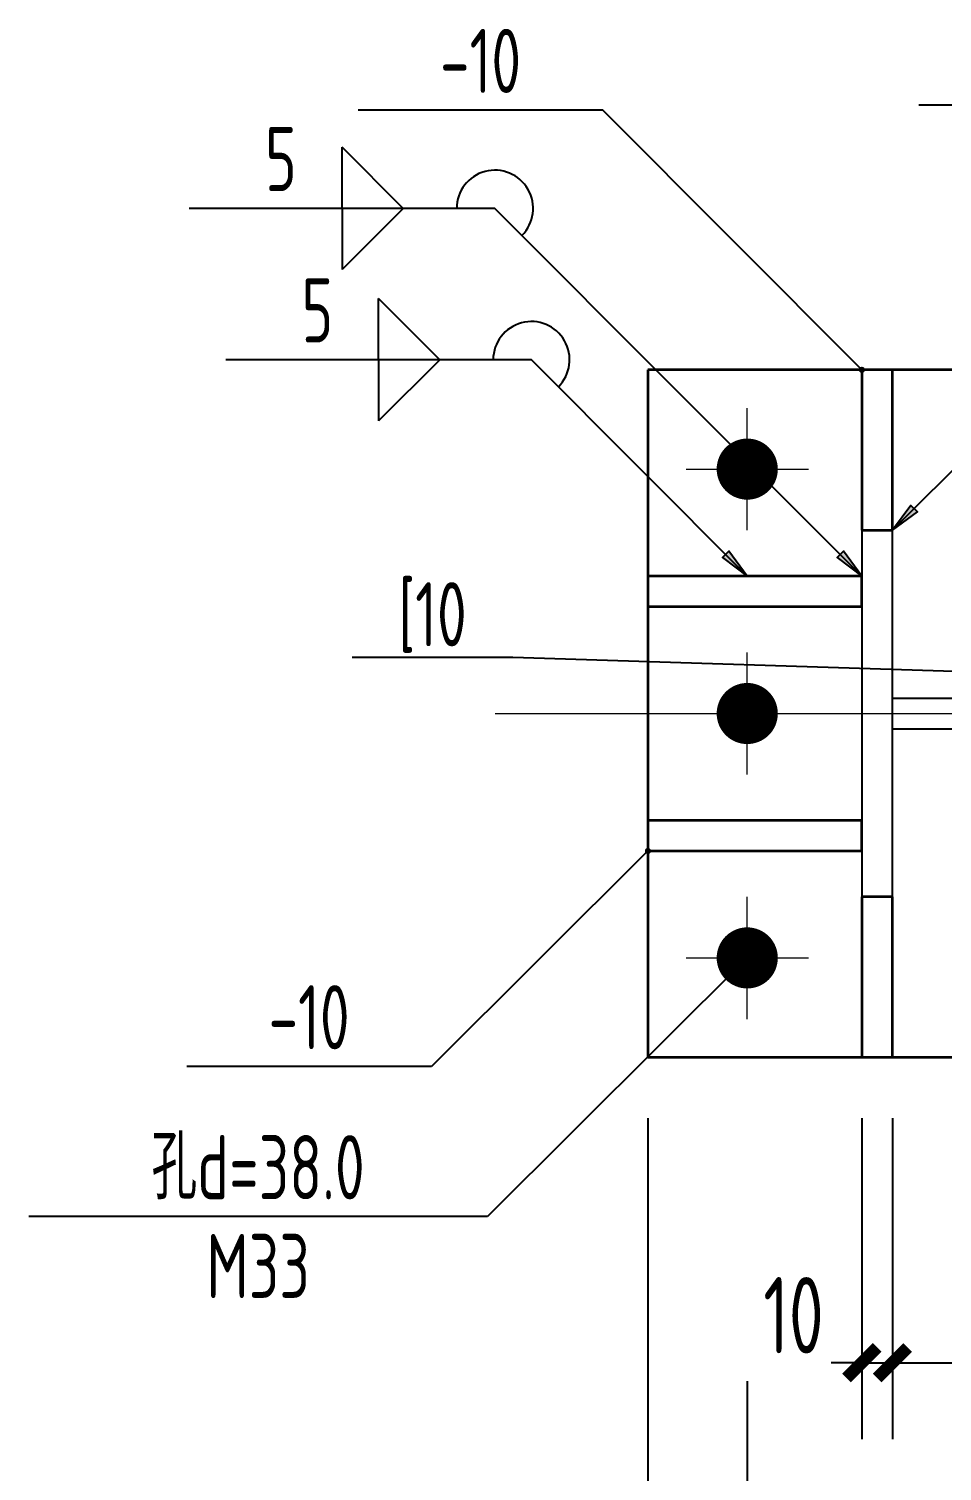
# Model space of a CAD drawing. Extents: x 69728788 to 149766163, y 20718153 to 43663798.
# Drawn here: x 74880080 to 74883068, y 21092982 to 21097703 of the extents above; entities that cross this region are included whole.
import ezdxf
from ezdxf.enums import TextEntityAlignment as Align

# ---------------------------------------------------------------- set-up
doc = ezdxf.new("R2010")
doc.units = 0
doc.header["$LTSCALE"] = 1000
doc.header["$MEASUREMENT"] = 0
doc.linetypes.add('线型2', pattern=[5, 3, -2])
doc.layers.get('0').update_dxf_attribs({"linetype": 'CONTINUOUS'})
doc.layers.get('DEFPOINTS').update_dxf_attribs({"linetype": 'CONTINUOUS'})
for name, color, linetype in [('10', 7, 'CONTINUOUS'), ('字符串标注', 253, 'CONTINUOUS'), ('尺寸标注', 253, 'CONTINUOUS'), ('焊缝标注', 253, 'CONTINUOUS'), ('螺栓孔标注', 253, 'CONTINUOUS'), ('钢板标注', 253, 'CONTINUOUS')]:
    doc.layers.add(name, color=color, linetype=linetype)
doc.layers.add('20', color=2, linetype='CONTINUOUS', lineweight=35)
doc.styles.add('PkpmHz', font='Pkpmeng', dxfattribs={"width": 0.7, "bigfont": 'hztxt'})
doc.dimstyles.new('Pkpm_1.00', dxfattribs={"dimtxt": 250, "dimasz": 100, "dimexe": 250, "dimexo": 0.0625, "dimgap": 30, "dimtad": 1, "dimdec": 0, "dimrnd": 5, "dimzin": 0, "dimdsep": 46, "dimtxsty": 'PkpmHz', "dimblk1": 'ARCHTICK', "dimblk2": 'ARCHTICK', "dimsah": 1, "dimcen": 0.09, "dimadec": 0, "dimazin": 0, "dimtfac": 1, "dimtdec": 0, "dimtmove": 2, "dimatfit": 1, "dimfxl": 1, "dimtolj": 1, "dimtzin": 0, "dimarcsym": 0})

# ---------------------------------------------------------------- blocks, each defined once
blk = doc.blocks.new('_ArchTick')
at = {"color": 0, "linetype": 'ByBlock', "const_width": 0.4}
blk.add_lwpolyline([(-0.5, -0.5), (0.5, 0.5)], dxfattribs=at)
blk = doc.blocks.new('*D1984')
at = {"layer": 'DEFPOINTS', "color": 0, "linetype": 'Continuous'}
for p in [(74882805.3, 21094337.2), (74882905.3, 21094337.2), (74882905.3, 21093337.2)]:
    blk.add_point(p, dxfattribs=at)
at = {"layer": '尺寸标注', "color": 0, "linetype": 'Continuous', "lineweight": -2}
for p, q in [((74882805.3, 21094137.2), (74882805.3, 21093087.2)), ((74882905.3, 21094137.2), (74882905.3, 21093087.2)), ((74882805.3, 21093337.2), (74882705.3, 21093337.2)), ((74882805.3, 21093337.2), (74882905.3, 21093337.2)), ((74882905.3, 21093337.2), (74883005.3, 21093337.2))]:
    blk.add_line(p, q, dxfattribs=at)
at = {"layer": '尺寸标注', "color": 0, "linetype": 'Continuous', "lineweight": -2, "xscale": 100, "yscale": 100, "zscale": 100}
blk.add_blockref('_ArchTick', (74882805.3, 21093337.2), dxfattribs=at)
at = {"layer": '尺寸标注', "color": 0, "linetype": 'Continuous', "lineweight": -2, "xscale": 100, "yscale": 100, "zscale": 100, "rotation": 180}
blk.add_blockref('_ArchTick', (74882905.3, 21093337.2), dxfattribs=at)
at = {"layer": '尺寸标注', "color": 0, "linetype": 'Continuous', "insert": (74882581.7, 21093492.5), "char_height": 250, "attachment_point": 5, "style": 'PkpmHz'}
blk.add_mtext('\\A1;10', dxfattribs=at)
blk = doc.blocks.new('*D1985')
at = {"layer": 'DEFPOINTS', "color": 0, "linetype": 'Continuous'}
for p in [(74882905.3, 21094337.2), (74883755.3, 21094337.2), (74883755.3, 21093337.2)]:
    blk.add_point(p, dxfattribs=at)
at = {"layer": '尺寸标注', "color": 0, "linetype": 'Continuous', "lineweight": -2}
for p, q in [((74882905.3, 21094137.2), (74882905.3, 21093087.2)), ((74883755.3, 21094137.2), (74883755.3, 21093087.2)), ((74882905.3, 21093337.2), (74883755.3, 21093337.2))]:
    blk.add_line(p, q, dxfattribs=at)
at = {"layer": '尺寸标注', "color": 0, "linetype": 'Continuous', "lineweight": -2, "xscale": 100, "yscale": 100, "zscale": 100, "rotation": 180}
blk.add_blockref('_ArchTick', (74882905.3, 21093337.2), dxfattribs=at)
at = {"layer": '尺寸标注', "color": 0, "linetype": 'Continuous', "lineweight": -2, "xscale": 100, "yscale": 100, "zscale": 100}
blk.add_blockref('_ArchTick', (74883755.3, 21093337.2), dxfattribs=at)
at = {"layer": '尺寸标注', "color": 0, "linetype": 'Continuous', "insert": (74883330.3, 21093492.2), "char_height": 250, "attachment_point": 5, "style": 'PkpmHz'}
blk.add_mtext('\\A1;182', dxfattribs=at)
blk = doc.blocks.new('*D1989')
at = {"layer": 'DEFPOINTS', "color": 0, "linetype": 'Continuous'}
for p in [(74882105.3, 21094337.2), (74882430.3, 21094337.2), (74882430.3, 21092637.2)]:
    blk.add_point(p, dxfattribs=at)
at = {"layer": '尺寸标注', "color": 0, "linetype": 'Continuous', "lineweight": -2}
for p, q in [((74882105.3, 21093277.2), (74882105.3, 21092387.2)), ((74882430.3, 21093277.2), (74882430.3, 21092387.2)), ((74882105.3, 21092637.2), (74882430.3, 21092637.2))]:
    blk.add_line(p, q, dxfattribs=at)
at = {"layer": '尺寸标注', "color": 0, "linetype": 'Continuous', "lineweight": -2, "xscale": 100, "yscale": 100, "zscale": 100, "rotation": 180}
blk.add_blockref('_ArchTick', (74882105.3, 21092637.2), dxfattribs=at)
at = {"layer": '尺寸标注', "color": 0, "linetype": 'Continuous', "lineweight": -2, "xscale": 100, "yscale": 100, "zscale": 100}
blk.add_blockref('_ArchTick', (74882430.3, 21092637.2), dxfattribs=at)
at = {"layer": '尺寸标注', "color": 0, "linetype": 'Continuous', "insert": (74882267.8, 21092792.2), "char_height": 250, "attachment_point": 5, "style": 'PkpmHz'}
blk.add_mtext('\\A1;65', dxfattribs=at)
blk = doc.blocks.new('*D1990')
at = {"layer": 'DEFPOINTS', "color": 0, "linetype": 'Continuous'}
for p in [(74882430.3, 21094337.2), (74883330.3, 21094337.2), (74883330.3, 21092637.2)]:
    blk.add_point(p, dxfattribs=at)
at = {"layer": '尺寸标注', "color": 0, "linetype": 'Continuous', "lineweight": -2}
for p, q in [((74882430.3, 21093277.2), (74882430.3, 21092387.2)), ((74883330.3, 21093277.2), (74883330.3, 21092387.2)), ((74882430.3, 21092637.2), (74883330.3, 21092637.2))]:
    blk.add_line(p, q, dxfattribs=at)
at = {"layer": '尺寸标注', "color": 0, "linetype": 'Continuous', "lineweight": -2, "xscale": 100, "yscale": 100, "zscale": 100, "rotation": 180}
blk.add_blockref('_ArchTick', (74882430.3, 21092637.2), dxfattribs=at)
at = {"layer": '尺寸标注', "color": 0, "linetype": 'Continuous', "lineweight": -2, "xscale": 100, "yscale": 100, "zscale": 100}
blk.add_blockref('_ArchTick', (74883330.3, 21092637.2), dxfattribs=at)
at = {"layer": '尺寸标注', "color": 0, "linetype": 'Continuous', "insert": (74882880.3, 21092792.2), "char_height": 250, "attachment_point": 5, "style": 'PkpmHz'}
blk.add_mtext('\\A1;175', dxfattribs=at)
blk = doc.blocks.new('*D1995')
at = {"layer": 'DEFPOINTS', "color": 0, "linetype": 'Continuous'}
for p in [(74882105.3, 21094337.2), (74883805.3, 21094337.2), (74883805.3, 21091937.2)]:
    blk.add_point(p, dxfattribs=at)
at = {"layer": '尺寸标注', "color": 0, "linetype": 'Continuous', "lineweight": -2}
for p, q in [((74882105.3, 21094137.2), (74882105.3, 21091687.2)), ((74883805.3, 21094137.2), (74883805.3, 21091687.2)), ((74882105.3, 21091937.2), (74883805.3, 21091937.2))]:
    blk.add_line(p, q, dxfattribs=at)
at = {"layer": '尺寸标注', "color": 0, "linetype": 'Continuous', "lineweight": -2, "xscale": 100, "yscale": 100, "zscale": 100, "rotation": 180}
blk.add_blockref('_ArchTick', (74882105.3, 21091937.2), dxfattribs=at)
at = {"layer": '尺寸标注', "color": 0, "linetype": 'Continuous', "lineweight": -2, "xscale": 100, "yscale": 100, "zscale": 100}
blk.add_blockref('_ArchTick', (74883805.3, 21091937.2), dxfattribs=at)
at = {"layer": '尺寸标注', "color": 0, "linetype": 'Continuous', "insert": (74882955.3, 21092092.2), "char_height": 250, "attachment_point": 5, "style": 'PkpmHz'}
blk.add_mtext('\\A1;340', dxfattribs=at)

msp = doc.modelspace()

# ---------------------------------------------------------------- hatches: boundary and pattern name
at = {"layer": '焊缝标注'}
for points in [[(74882905.3, 21096062.2), (74882986.7, 21096122.3), (74882965.5, 21096143.5)], [(74882430.3, 21095912.2), (74882370.3, 21095993.6), (74882349.1, 21095972.4)], [(74882805.3, 21095912.2), (74882745.3, 21095993.6), (74882724.1, 21095972.4)]]:
    msp.add_hatch(color=256, dxfattribs=at).paths.add_polyline_path(points)

# ---------------------------------------------------------------- linework, layer by layer
at = {"layer": '10', "lineweight": 18, "ltscale": 100}
for p, q in [((74882430.3, 21096062.2), (74882430.3, 21096462.2)), ((74882230.3, 21096262.2), (74882630.3, 21096262.2)), ((74882430.3, 21095262.2), (74882430.3, 21095662.2)), ((74882230.3, 21095462.2), (74882630.3, 21095462.2)), ((74882430.3, 21094462.2), (74882430.3, 21094862.2)), ((74882230.3, 21094662.2), (74882630.3, 21094662.2))]:
    msp.add_line(p, q, dxfattribs=at)
at = {"layer": '10', "color": 3, "ltscale": 100}
for p, q in [((74882905.3, 21096062.2), (74882805.3, 21096062.2)), ((74882805.3, 21096062.2), (74882805.3, 21094862.2)), ((74882905.3, 21094862.2), (74882905.3, 21096062.2)), ((74882905.3, 21095512.2), (74884705.3, 21095512.2)), ((74882905.3, 21095412.2), (74884705.3, 21095412.2)), ((74882805.3, 21094862.2), (74882905.3, 21094862.2))]:
    msp.add_line(p, q, dxfattribs=at)
at = {"layer": '10', "linetype": '线型2', "lineweight": 18, "ltscale": 100}
msp.add_line((74881605.3, 21095462.2), (74886005.3, 21095462.2), dxfattribs=at)
at = {"layer": '10', "color": 1, "ltscale": 100, "const_width": 100}
for points in [[(74882480.3, 21096262.2, 1), (74882380.3, 21096262.2, 1)], [(74882480.3, 21095462.2, 1), (74882380.3, 21095462.2, 1)], [(74882480.3, 21094662.2, 1), (74882380.3, 21094662.2, 1)]]:
    msp.add_lwpolyline(points, format="xyb", close=True, dxfattribs=at)
at = {"layer": '20', "ltscale": 100}
for p, q in [((74885505.3, 21096587.2), (74882105.3, 21096587.2)), ((74882105.3, 21096587.2), (74882105.3, 21094337.2)), ((74882905.3, 21096587.2), (74882805.3, 21096587.2)), ((74882805.3, 21096587.2), (74882805.3, 21096062.2)), ((74882905.3, 21096062.2), (74882905.3, 21096587.2)), ((74882805.3, 21096062.2), (74882905.3, 21096062.2)), ((74882805.3, 21095912.2), (74882105.3, 21095912.2)), ((74882105.3, 21095912.2), (74882105.3, 21095812.2)), ((74882805.3, 21095812.2), (74882805.3, 21095912.2)), ((74882105.3, 21095812.2), (74882805.3, 21095812.2)), ((74882805.3, 21095112.2), (74882105.3, 21095112.2)), ((74882105.3, 21095112.2), (74882105.3, 21095012.2)), ((74882805.3, 21095012.2), (74882805.3, 21095112.2)), ((74882105.3, 21095012.2), (74882805.3, 21095012.2)), ((74882905.3, 21094862.2), (74882805.3, 21094862.2)), ((74882805.3, 21094862.2), (74882805.3, 21094337.2)), ((74882905.3, 21094337.2), (74882905.3, 21094862.2)), ((74882105.3, 21094337.2), (74885505.3, 21094337.2)), ((74882805.3, 21094337.2), (74882905.3, 21094337.2))]:
    msp.add_line(p, q, dxfattribs=at)
at = {"layer": '字符串标注', "ltscale": 100}
for p, q in [((74881663.1, 21095645.5), (74881138.1, 21095645.5)), ((74883680.3, 21095582.2), (74881663.1, 21095645.5))]:
    msp.add_line(p, q, dxfattribs=at)
at = {"layer": '焊缝标注', "ltscale": 100}
for p, q in [((74883991.6, 21097453.3), (74882991.6, 21097453.3)), ((74881304.7, 21097115.7), (74881104.7, 21097315.7)), ((74881104.7, 21097115.7), (74881104.7, 21097315.7)), ((74881604.7, 21097115.7), (74880604.7, 21097115.7)), ((74881304.7, 21097115.7), (74881104.7, 21096915.7)), ((74881104.7, 21097115.7), (74881104.7, 21096915.7)), ((74882805.3, 21095912.2), (74881604.7, 21097115.7)), ((74881424.1, 21096620.2), (74881224.1, 21096820.2)), ((74881224.1, 21096620.2), (74881224.1, 21096820.2)), ((74882905.3, 21096062.2), (74883612.7, 21096769)), ((74881724.1, 21096620.2), (74880724.1, 21096620.2)), ((74881424.1, 21096620.2), (74881224.1, 21096420.2)), ((74881224.1, 21096620.2), (74881224.1, 21096420.2)), ((74882430.3, 21095912.2), (74881724.1, 21096620.2))]:
    msp.add_line(p, q, dxfattribs=at)
at = {"layer": '焊缝标注', "linetype": 'Continuous'}
for points in [[(74882905.3, 21096062.2), (74882986.7, 21096122.3), (74882965.5, 21096143.5)], [(74882430.3, 21095912.2), (74882370.3, 21095993.6), (74882349.1, 21095972.4)], [(74882805.3, 21095912.2), (74882745.3, 21095993.6), (74882724.1, 21095972.4)]]:
    msp.add_lwpolyline(points, close=True, dxfattribs=at)
at = {"layer": '焊缝标注', "ltscale": 100}
for centre in [(74881604.7, 21097115.7), (74881724.1, 21096620.2)]:
    msp.add_arc(centre, 125, 314.9315, 180, dxfattribs=at)
at = {"layer": '螺栓孔标注', "ltscale": 100}
for p, q in [((74882430.3, 21094662.2), (74881580.1, 21093815.4)), ((74881580.1, 21093815.4), (74880080.1, 21093815.4))]:
    msp.add_line(p, q, dxfattribs=at)
at = {"layer": '螺栓孔标注', "ltscale": 100, "const_width": 10}
msp.add_lwpolyline([(74882435.3, 21094662.2, 1), (74882425.3, 21094662.2, 1)], format="xyb", close=True, dxfattribs=at)
at = {"layer": '钢板标注', "ltscale": 100}
for p, q in [((74881957.8, 21097436.7), (74881157.8, 21097436.7)), ((74882805.3, 21096587.2), (74881957.8, 21097436.7)), ((74882105.3, 21095012.2), (74881396.8, 21094306.5)), ((74881396.8, 21094306.5), (74880596.8, 21094306.5))]:
    msp.add_line(p, q, dxfattribs=at)
at = {"layer": '钢板标注', "ltscale": 100, "const_width": 10}
for points in [[(74882810.3, 21096587.2, 1), (74882800.3, 21096587.2, 1)], [(74882110.3, 21095012.2, 1), (74882100.3, 21095012.2, 1)]]:
    msp.add_lwpolyline(points, format="xyb", close=True, dxfattribs=at)

# ---------------------------------------------------------------- texts
at = {"layer": '字符串标注', "style": 'PkpmHz', "width": 0.71}
msp.add_text('[10', height=210, dxfattribs=at).set_placement((74881400.6, 21095682.1), align=Align.CENTER)
at = {"layer": '焊缝标注', "style": 'PkpmHz', "width": 0.71}
for p in [(74880904.7, 21097172.3), (74881024.1, 21096676.8)]:
    msp.add_text('5', height=210, dxfattribs=at).set_placement(p, align=Align.CENTER)
at = {"layer": '螺栓孔标注', "style": 'PkpmHz', "width": 0.71}
msp.add_text('孔d=38.0', height=210, dxfattribs=at).set_placement((74880830.1, 21093872), align=Align.CENTER)
msp.add_text('M33', height=210, dxfattribs=at).set_placement((74880830.1, 21093758.8), align=Align.TOP_CENTER)
at = {"layer": '钢板标注', "style": 'PkpmHz', "width": 0.71}
for p in [(74881557.8, 21097493.4), (74880996.8, 21094363.1)]:
    msp.add_text('-10', height=210, dxfattribs=at).set_placement(p, align=Align.CENTER)

# ---------------------------------------------------------------- dimensions: what is measured, and where the dimension line sits
at = {"layer": '尺寸标注', "linetype": 'Continuous'}
for base, p1, p2, text, override, picture, middle in [((74882430.3, 21092637.2), (74882105.3, 21094337.2), (74882430.3, 21094337.2), '65', {"dimexo": 1060, "dimtih": 0, "dimtoh": 0}, '*D1989', (74882267.8, 21092792.2)), ((74883805.3, 21091937.2), (74882105.3, 21094337.2), (74883805.3, 21094337.2), '340', {"dimexo": 200, "dimtih": 0, "dimtoh": 0}, '*D1995', (74882955.3, 21092092.2)), ((74883330.3, 21092637.2), (74882430.3, 21094337.2), (74883330.3, 21094337.2), '175', {"dimexo": 1060, "dimtih": 0, "dimtoh": 0}, '*D1990', (74882880.3, 21092792.2)), ((74883755.3, 21093337.2), (74882905.3, 21094337.2), (74883755.3, 21094337.2), '182', {"dimexo": 200, "dimtih": 0, "dimtoh": 0}, '*D1985', (74883330.3, 21093492.2))]:
    dim = msp.add_linear_dim(base=base, p1=p1, p2=p2, text=text, dimstyle='Pkpm_1.00', override=override, dxfattribs=at)
    dim.commit()
    dim.dimension.update_dxf_attribs({"geometry": picture, "text_midpoint": middle})
dim = msp.add_linear_dim(base=(74882905.3, 21093337.2), p1=(74882805.3, 21094337.2), p2=(74882905.3, 21094337.2), text='10', dimstyle='Pkpm_1.00', override={"dimexo": 200, "dimtih": 0, "dimtoh": 0}, dxfattribs=at)
dim.commit()
dim.dimension.update_dxf_attribs({"geometry": '*D1984', "text_midpoint": (74882581.7, 21093492.5), "dimtype": 160})

doc.saveas('drawing.dxf')
